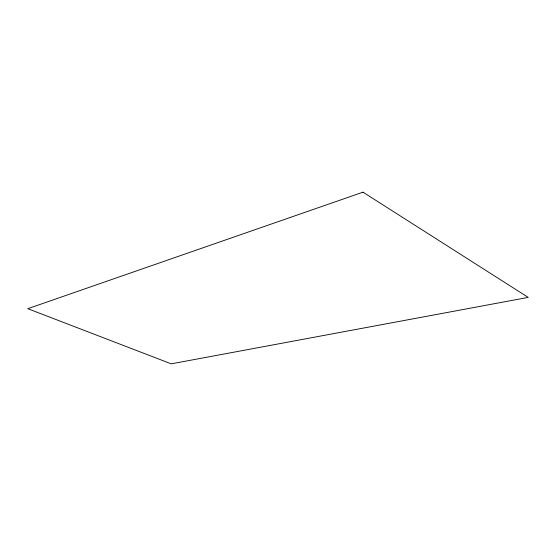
<?xml version="1.0" encoding="UTF-8"?>
<svg xmlns="http://www.w3.org/2000/svg" width="556" height="556" viewBox="0 0 556 556"><rect width="100%" height="100%" fill="white"/><g stroke="black" fill="none" stroke-linecap="round" stroke-linejoin="round"><path stroke-width="0.83" d="M362.985 192.161L27.8 308.698L171.234 363.839L528.2 297.404L362.985 192.161"/></g></svg>
